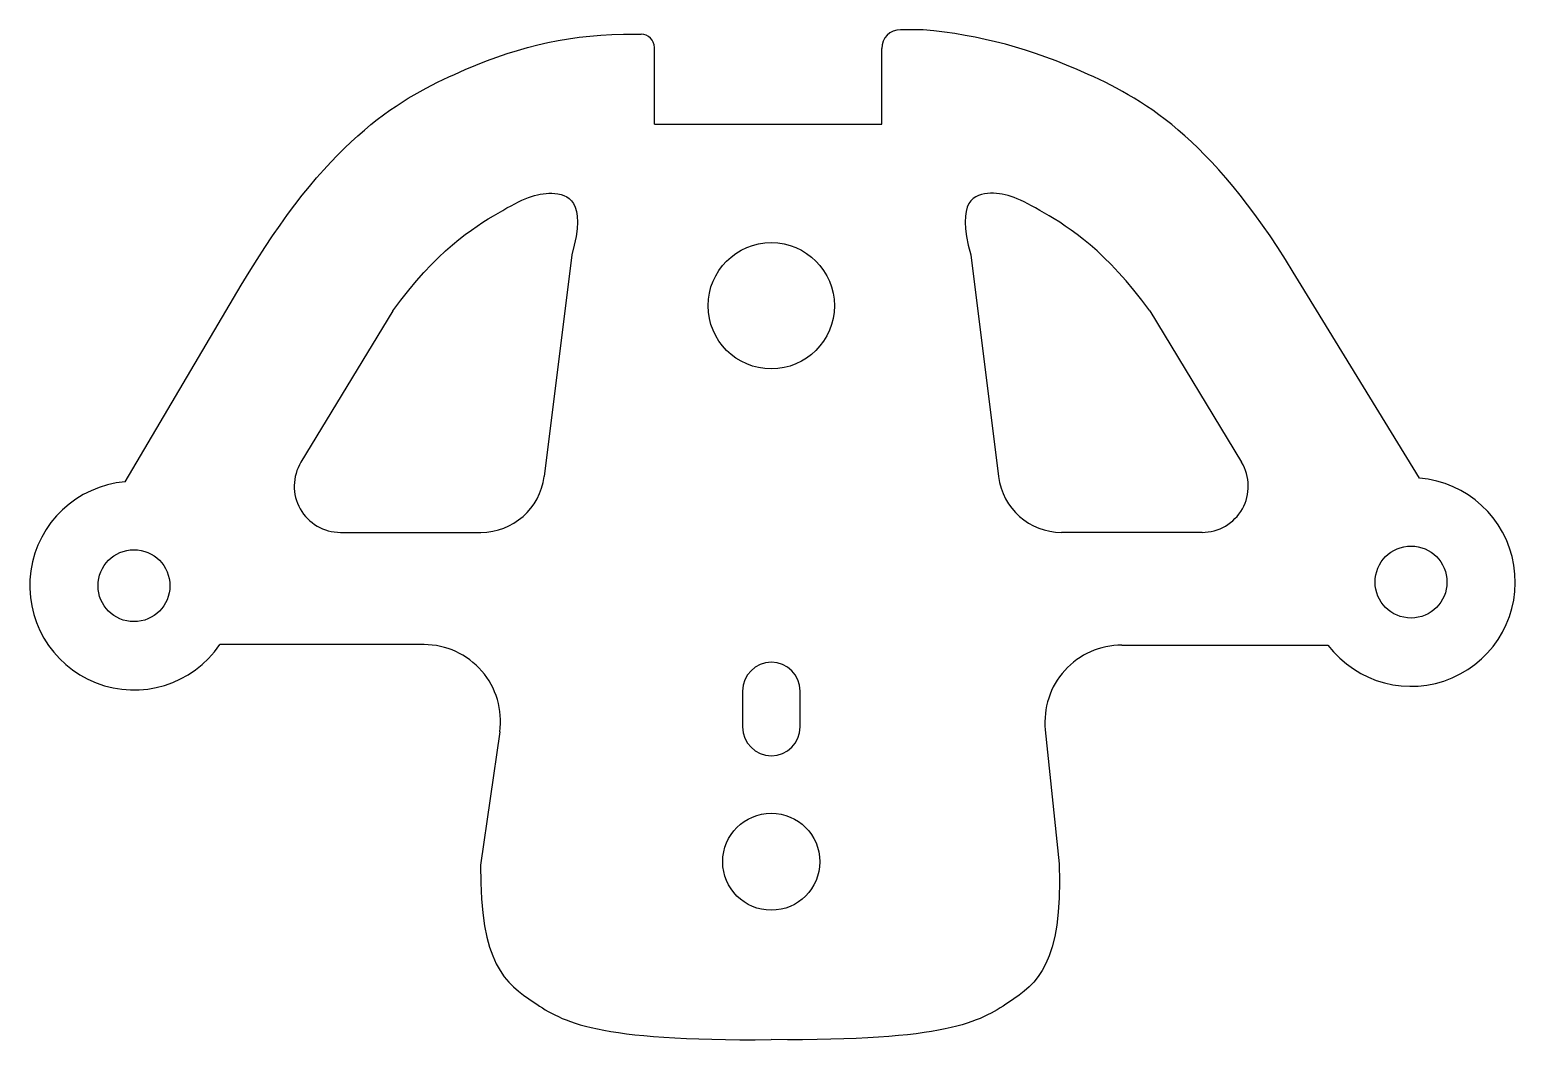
# Model space of a CAD drawing. Header units: millimetres. Extents: x -52 to 52, y -36 to 34.
import ezdxf

# ---------------------------------------------------------------- set-up
doc = ezdxf.new("R2010")
doc.units = ezdxf.units.MM
doc.layers.add('Shape2DView', color=7, linetype='CONTINUOUS')

msp = doc.modelspace()

# ---------------------------------------------------------------- linework, layer by layer
at = {"layer": 'Shape2DView'}
for p, q in [((-10.281, 33.7257), (-9.05342, 33.7257)), ((10.5661, 34.0385), (8.9844, 34.0385)), ((-8.13082, 27.4789), (-8.13082, 32.8031)), ((7.6791, 27.4789), (7.6791, 32.7332)), ((-8.13082, 27.4789), (7.6791, 27.4789)), ((-13.8688, 18.3787), (-15.7977, 2.95357)), ((13.8688, 18.3787), (15.7977, 2.95357)), ((-44.9203, 2.59312), (-36.8504, 16.2655)), ((45.0641, 2.84821), (36.8504, 16.2655)), ((-26.3153, 14.4759), (-32.7012, 3.9578)), ((26.3153, 14.4759), (32.7012, 3.9578)), ((-29.9555, -0.921458), (-20.1874, -0.921458)), ((29.9555, -0.921458), (20.1874, -0.921458)), ((-24.1418, -8.73204), (-38.3327, -8.73204)), ((24.3717, -8.75921), (38.7048, -8.75921)), ((-1.99308, -11.9579), (-1.99308, -14.4579)), ((2.00692, -14.4579), (2.00692, -11.9579)), ((-18.8831, -14.7976), (-20.2109, -24.0676)), ((19.0527, -14.6525), (20.0104, -23.9781))]:
    msp.add_line(p, q, dxfattribs=at)
for centre, radius in [((0, 14.839), 4.39), ((44.4815, -4.37835), 2.5), ((-44.3115, -4.63128), 2.5), ((0, -23.8283), 3.375)]:
    msp.add_circle(centre, radius, dxfattribs=at)
for centre, radius, start, end in [((-9.05342, 32.8031), 0.922601, 0, 90), ((8.9844, 32.7332), 1.3053, 90, 180), ((-29.9555, 2.29074), 3.2122, 148.736, -90), ((29.9555, 2.29074), 3.2122, -90, 31.2635), ((-44.3115, -4.63128), 7.25, 94.8167, -34.4455), ((-20.1874, 3.50249), 4.42394, -90, -7.12755), ((20.1874, 3.50249), 4.42394, -172.872, -90), ((44.4815, -4.37835), 7.25, -142.825, 85.3907), ((-24.1418, -14.0444), 5.31234, -8.15101, 90), ((24.3717, -14.1062), 5.34701, 90, -174.136), ((0.006915, -11.9579), 2, 0, -180), ((0.006915, -14.4579), 2, -180, 0)]:
    msp.add_arc(centre, radius, start, end, dxfattribs=at)
for points, knots in [([(-36.8504, 16.2655), (-30.9204, 26.2785), (-26.1211, 29.0873), (-22.0365, 30.9294), (-17.9518, 32.7715), (-14.5817, 33.647), (-10.281, 33.7257)], [0, 0, 0, 0, 0.5, 0.5, 0.5, 1, 1, 1, 1]), ([(36.8504, 16.2655), (30.9204, 26.2785), (26.1211, 29.0873), (22.0365, 30.9294), (17.9518, 32.7715), (14.5817, 33.647), (10.5661, 34.0385)], [0, 0, 0, 0, 0.5, 0.5, 0.5, 1, 1, 1, 1]), ([(-26.3153, 14.4759), (-23.3093, 18.6424), (-20.725, 20.2773), (-18.989, 21.2882), (-17.253, 22.299), (-16.3652, 22.6858), (-15.2527, 22.6604), (-14.1402, 22.6351), (-12.803, 22.1976), (-13.8688, 18.3787)], [0, 0, 0, 0, 0.333333, 0.333333, 0.333333, 0.666667, 0.666667, 0.666667, 1, 1, 1, 1]), ([(26.3153, 14.4759), (23.3093, 18.6424), (20.725, 20.2773), (18.989, 21.2882), (17.253, 22.299), (16.3652, 22.6858), (15.2527, 22.6604), (14.1402, 22.6351), (12.803, 22.1976), (13.8688, 18.3787)], [0, 0, 0, 0, 0.333333, 0.333333, 0.333333, 0.666667, 0.666667, 0.666667, 1, 1, 1, 1]), ([(-20.2109, -24.0676), (-20.264, -30.954), (-18.4988, -32.2779), (-16.4959, -33.6189), (-14.4929, -34.9598), (-12.2524, -36.3177), (0, -36.2033)], [0, 0, 0, 0, 0.5, 0.5, 0.5, 1, 1, 1, 1]), ([(20.0105, -23.9781), (20.264, -30.954), (18.4988, -32.2779), (16.4959, -33.6189), (14.4929, -34.9598), (12.2524, -36.3177), (0, -36.2033)], [0, 0, 0, 0, 0.5, 0.5, 0.5, 1, 1, 1, 1])]:
    msp.add_open_spline(points, degree=3, knots=knots, dxfattribs=at)

doc.saveas('drawing.dxf')
